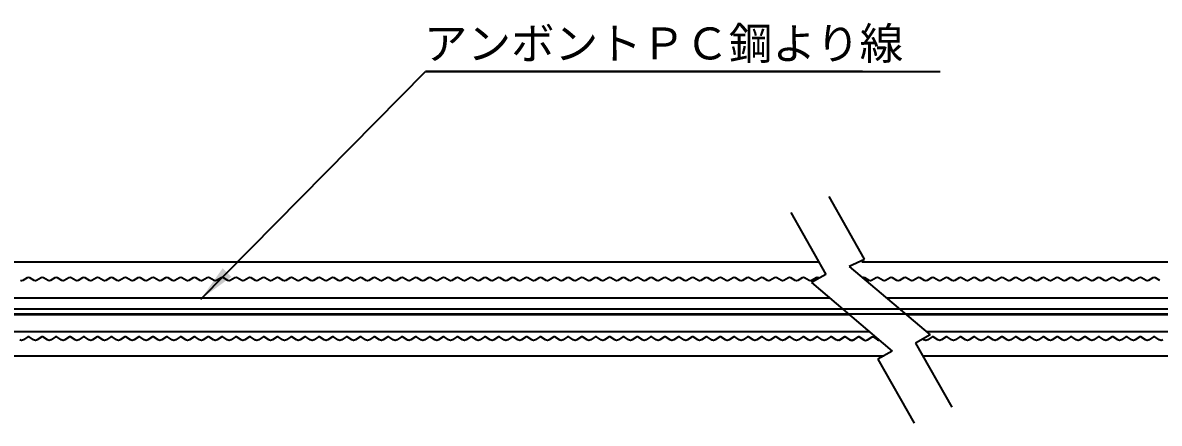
# Model space of a CAD drawing. Extents: x 510 to 34067, y -2197 to 5780.
# Drawn here: x 21029 to 22097, y 4005 to 4381 of the extents above; entities that cross this region are included whole.
import ezdxf

# ---------------------------------------------------------------- set-up
doc = ezdxf.new("R2010")
doc.units = 0
doc.layers.add('DIM', color=5, linetype='CONTINUOUS')
doc.layers.add('DRAW', color=7, linetype='CONTINUOUS')
doc.styles.add('STYLE1', font='')
doc.styles.add('STYLE2', font='MSMINCHO.TTF')
doc.styles.get('STYLE1').set_extended_font_data('MS PGothic')
doc.dimstyles.new('STANDARD$7', dxfattribs={"dimscale": 0, "dimtxt": 0.0001, "dimasz": 35, "dimexe": 0, "dimexo": 0, "dimgap": 0, "dimtad": 1, "dimdec": 4, "dimdsep": 46, "dimlunit": 6, "dimtxsty": 'STYLE1', "dimcen": 0, "dimadec": 0, "dimazin": 0, "dimtfac": 1, "dimtdec": 4, "dimtofl": 0, "dimtmove": 0, "dimatfit": 2, "dimfxl": 0, "dimtolj": 1, "dimtzin": 0, "dimarcsym": 0})

msp = doc.modelspace()

# ---------------------------------------------------------------- linework, layer by layer
at = {"layer": 'DIM', "color": 0, "linetype": 'Continuous'}
msp.add_line((21817.96873, 4335.12861), (21407.4078, 4335.12861), dxfattribs=at)
at = {"layer": 'DRAW', "color": 0, "linetype": 'Continuous'}
for p, q in [((21786.20704, 4217.7003), (21819.46254, 4159.0476)), ((21750.64544, 4202.6691), (21783.50494, 4144.7193)), ((19775.40494, 4156.36932), (21776.89899, 4156.36932)), ((21819.90494, 4158.8193), (21805.43574, 4151.9956)), ((21805.43574, 4151.9956), (21881.46054, 4087.8513)), ((21817.32403, 4156.36932), (23963.4639, 4156.36932)), ((21783.51434, 4144.6983), (21769.87424, 4136.9644)), ((21769.87424, 4136.9644), (21845.89894, 4072.8201)), ((19372.66355, 4112.3193), (26569.08724, 4112.3193)), ((19891.11724, 4107.8193), (24221.70494, 4107.8193)), ((21881.46054, 4087.8513), (21867.82044, 4080.1174)), ((21867.82044, 4080.1174), (21901.84934, 4020.1007)), ((19775.40494, 4068.36932), (21838.04915, 4068.36932)), ((21845.89894, 4072.8201), (21832.25874, 4065.0862)), ((21874.48149, 4068.36932), (24022.28546, 4068.36932)), ((21832.25874, 4065.0862), (21866.28774, 4005.0695))]:
    msp.add_line(p, q, dxfattribs=at)
at = {"layer": 'DRAW', "color": 0}
for p, q in [((21787.137, 4122.3993), (19894.29383, 4122.3993)), ((23974.32221, 4122.3993), (21840.51373, 4122.3993)), ((21805.60263, 4106.8193), (19778.40494, 4106.8193)), ((23992.78784, 4106.8193), (21858.97938, 4106.8193)), ((21824.56605, 4090.8193), (19775.40494, 4090.8193)), ((24011.75126, 4090.8193), (21877.94282, 4090.8193))]:
    msp.add_line(p, q, dxfattribs=at)
at = {"layer": 'DRAW', "color": 0, "linetype": 'Continuous', "flags": 128}
for points in [[(21105.1572, 4138.80681, -0.0086333349), (21105.09427, 4138.84467), (21100.83838, 4141.49568, 0.2869567914), (21098.58288, 4141.49568), (21094.32699, 4138.84467, -0.2869567914), (21092.0715, 4138.84467), (21087.83838, 4141.49568, 0.2869567914), (21085.58288, 4141.49568), (21081.34977, 4138.84467, -0.2869567914), (21079.09427, 4138.84467), (21074.86115, 4141.49568, 0.2869567914), (21072.60565, 4141.49568), (21068.37254, 4138.84467, -0.2869567914), (21066.11704, 4138.84467), (21061.86115, 4141.49568, 0.2869567914), (21059.60565, 4141.49568), (21055.34977, 4138.84467, -0.2869567914), (21053.09427, 4138.84467), (21048.86115, 4141.49568, 0.2869567914), (21046.60565, 4141.49568), (21042.37254, 4138.84467, -0.2869567914), (21040.11704, 4138.84467), (21035.88392, 4141.49568, 0.2869567914), (21033.62842, 4141.49568), (21029.39531, 4138.84467, -0.2869567914), (21027.13981, 4138.84467)], [(21248.08888, 4138.80681, -0.0086333349), (21248.02595, 4138.84467), (21243.77007, 4141.49568, 0.2869567914), (21241.51457, 4141.49568), (21237.25868, 4138.84467, -0.2869567914), (21235.00318, 4138.84467), (21230.77007, 4141.49568, 0.2869567914), (21228.51457, 4141.49568), (21224.28145, 4138.84467, -0.2869567914), (21222.02595, 4138.84467), (21217.79284, 4141.49568, 0.2869567914), (21215.53734, 4141.49568), (21211.30422, 4138.84467, -0.2869567914), (21209.04872, 4138.84467), (21204.79284, 4141.49568, 0.2869567914), (21202.53734, 4141.49568), (21198.28145, 4138.84467, -0.2869567914), (21196.02595, 4138.84467), (21191.79284, 4141.49568, 0.2869567914), (21189.53734, 4141.49568), (21185.30422, 4138.84467, -0.2869567914), (21183.04872, 4138.84467), (21178.81561, 4141.49568, 0.2869567914), (21176.56011, 4141.49568), (21172.32699, 4138.84467, -0.2869567914), (21170.0715, 4138.84467), (21165.81561, 4141.49568, 0.2869567914), (21163.56011, 4141.49568), (21159.30422, 4138.84467, -0.2869567914), (21157.04872, 4138.84467), (21152.81561, 4141.49568, 0.2869567914), (21150.56011, 4141.49568), (21146.32699, 4138.84467, -0.2869567914), (21144.0715, 4138.84467), (21139.83838, 4141.49568, 0.2869567914), (21137.58288, 4141.49568), (21133.34977, 4138.84467, -0.2869567914), (21131.09427, 4138.84467), (21126.83838, 4141.49568, 0.2869567914), (21124.58288, 4141.49568), (21120.32699, 4138.84467, -0.2869567914), (21118.0715, 4138.84467), (21113.83838, 4141.49568, 0.2869567914), (21111.58288, 4141.49568), (21107.32699, 4138.84467, -0.2869567914), (21105.0715, 4138.84467)], [(21391.02057, 4138.80681, -0.0086333349), (21390.95764, 4138.84467), (21386.70175, 4141.49568, 0.2869567914), (21384.44626, 4141.49568), (21380.19037, 4138.84467, -0.2869567914), (21377.93487, 4138.84467), (21373.70175, 4141.49568, 0.2869567914), (21371.44626, 4141.49568), (21367.21314, 4138.84467, -0.2869567914), (21364.95764, 4138.84467), (21360.72453, 4141.49568, 0.2869567914), (21358.46903, 4141.49568), (21354.23591, 4138.84467, -0.2869567914), (21351.98041, 4138.84467), (21347.72453, 4141.49568, 0.2869567914), (21345.46903, 4141.49568), (21341.21314, 4138.84467, -0.2869567914), (21338.95764, 4138.84467), (21334.72453, 4141.49568, 0.2869567914), (21332.46903, 4141.49568), (21328.23591, 4138.84467, -0.2869567914), (21325.98041, 4138.84467), (21321.7473, 4141.49568, 0.2869567914), (21319.4918, 4141.49568), (21315.25868, 4138.84467, -0.2869567914), (21313.00318, 4138.84467), (21308.7473, 4141.49568, 0.2869567914), (21306.4918, 4141.49568), (21302.23591, 4138.84467, -0.2869567914), (21299.98041, 4138.84467), (21295.7473, 4141.49568, 0.2869567914), (21293.4918, 4141.49568), (21289.25868, 4138.84467, -0.2869567914), (21287.00318, 4138.84467), (21282.77007, 4141.49568, 0.2869567914), (21280.51457, 4141.49568), (21276.28145, 4138.84467, -0.2869567914), (21274.02595, 4138.84467), (21269.77007, 4141.49568, 0.2869567914), (21267.51457, 4141.49568), (21263.25868, 4138.84467, -0.2869567914), (21261.00318, 4138.84467), (21256.77007, 4141.49568, 0.2869567914), (21254.51457, 4141.49568), (21250.25868, 4138.84467, -0.2869567914), (21248.00318, 4138.84467)], [(21533.95226, 4138.80681, -0.0086333349), (21533.88933, 4138.84467), (21529.63344, 4141.49568, 0.2869567914), (21527.37794, 4141.49568), (21523.12206, 4138.84467, -0.2869567914), (21520.86656, 4138.84467), (21516.63344, 4141.49568, 0.2869567914), (21514.37794, 4141.49568), (21510.14483, 4138.84467, -0.2869567914), (21507.88933, 4138.84467), (21503.65621, 4141.49568, 0.2869567914), (21501.40071, 4141.49568), (21497.1676, 4138.84467, -0.2869567914), (21494.9121, 4138.84467), (21490.65621, 4141.49568, 0.2869567914), (21488.40071, 4141.49568), (21484.14483, 4138.84467, -0.2869567914), (21481.88933, 4138.84467), (21477.65621, 4141.49568, 0.2869567914), (21475.40071, 4141.49568), (21471.1676, 4138.84467, -0.2869567914), (21468.9121, 4138.84467), (21464.67898, 4141.49568, 0.2869567914), (21462.42348, 4141.49568), (21458.19037, 4138.84467, -0.2869567914), (21455.93487, 4138.84467), (21451.67898, 4141.49568, 0.2869567914), (21449.42348, 4141.49568), (21445.1676, 4138.84467, -0.2869567914), (21442.9121, 4138.84467), (21438.67898, 4141.49568, 0.2869567914), (21436.42348, 4141.49568), (21432.19037, 4138.84467, -0.2869567914), (21429.93487, 4138.84467), (21425.70175, 4141.49568, 0.2869567914), (21423.44626, 4141.49568), (21419.21314, 4138.84467, -0.2869567914), (21416.95764, 4138.84467), (21412.70175, 4141.49568, 0.2869567914), (21410.44626, 4141.49568), (21406.19037, 4138.84467, -0.2869567914), (21403.93487, 4138.84467), (21399.70175, 4141.49568, 0.2869567914), (21397.44626, 4141.49568), (21393.19037, 4138.84467, -0.2869567914), (21390.93487, 4138.84467)], [(21676.88394, 4138.80681, -0.0086333349), (21676.82102, 4138.84467), (21672.56513, 4141.49568, 0.2869567914), (21670.30963, 4141.49568), (21666.05374, 4138.84467, -0.2869567914), (21663.79824, 4138.84467), (21659.56513, 4141.49568, 0.2869567914), (21657.30963, 4141.49568), (21653.07651, 4138.84467, -0.2869567914), (21650.82102, 4138.84467), (21646.5879, 4141.49568, 0.2869567914), (21644.3324, 4141.49568), (21640.09929, 4138.84467, -0.2869567914), (21637.84379, 4138.84467), (21633.5879, 4141.49568, 0.2869567914), (21631.3324, 4141.49568), (21627.07651, 4138.84467, -0.2869567914), (21624.82102, 4138.84467), (21620.5879, 4141.49568, 0.2869567914), (21618.3324, 4141.49568), (21614.09929, 4138.84467, -0.2869567914), (21611.84379, 4138.84467), (21607.61067, 4141.49568, 0.2869567914), (21605.35517, 4141.49568), (21601.12206, 4138.84467, -0.2869567914), (21598.86656, 4138.84467), (21594.61067, 4141.49568, 0.2869567914), (21592.35517, 4141.49568), (21588.09929, 4138.84467, -0.2869567914), (21585.84379, 4138.84467), (21581.61067, 4141.49568, 0.2869567914), (21579.35517, 4141.49568), (21575.12206, 4138.84467, -0.2869567914), (21572.86656, 4138.84467), (21568.63344, 4141.49568, 0.2869567914), (21566.37794, 4141.49568), (21562.14483, 4138.84467, -0.2869567914), (21559.88933, 4138.84467), (21555.63344, 4141.49568, 0.2869567914), (21553.37794, 4141.49568), (21549.12206, 4138.84467, -0.2869567914), (21546.86656, 4138.84467), (21542.63344, 4141.49568, 0.2869567914), (21540.37794, 4141.49568), (21536.12206, 4138.84467, -0.2869567914), (21533.86656, 4138.84467)], [(21777.16115, 4141.09605), (21776.51959, 4141.49568, 0.2869567914), (21774.26409, 4141.49568), (21770.0082, 4138.84467, -0.2869567914), (21767.7527, 4138.84467), (21763.51959, 4141.49568, 0.2869567914), (21761.26409, 4141.49568), (21757.03097, 4138.84467, -0.2869567914), (21754.77547, 4138.84467), (21750.54236, 4141.49568, 0.2869567914), (21748.28686, 4141.49568), (21744.05374, 4138.84467, -0.2869567914), (21741.79824, 4138.84467), (21737.54236, 4141.49568, 0.2869567914), (21735.28686, 4141.49568), (21731.03097, 4138.84467, -0.2869567914), (21728.77547, 4138.84467), (21724.54236, 4141.49568, 0.2869567914), (21722.28686, 4141.49568), (21718.05374, 4138.84467, -0.2869567914), (21715.79824, 4138.84467), (21711.56513, 4141.49568, 0.2869567914), (21709.30963, 4141.49568), (21705.07651, 4138.84467, -0.2869567914), (21702.82102, 4138.84467), (21698.56513, 4141.49568, 0.2869567914), (21696.30963, 4141.49568), (21692.05374, 4138.84467, -0.2869567914), (21689.79824, 4138.84467), (21685.56513, 4141.49568, 0.2869567914), (21683.30963, 4141.49568), (21679.05374, 4138.84467, -0.2869567914), (21676.79824, 4138.84467)], [(21850.30764, 4138.80681, -0.0086333349), (21850.24472, 4138.84467), (21845.98883, 4141.49568, 0.2869567914), (21843.73333, 4141.49568), (21839.47744, 4138.84467, -0.2869567914), (21837.22194, 4138.84467), (21832.98883, 4141.49568, 0.2869567914), (21830.73333, 4141.49568), (21826.50021, 4138.84467, -0.2869567914), (21824.24472, 4138.84467), (21820.0116, 4141.49568, 0.276203108), (21817.82884, 4141.53919, 0.276203108)], [(21993.2621, 4138.80681, -0.0086333349), (21993.19917, 4138.84467), (21988.94329, 4141.49568, 0.2869567914), (21986.68779, 4141.49568), (21982.4319, 4138.84467, -0.2869567914), (21980.1764, 4138.84467), (21975.94329, 4141.49568, 0.2869567914), (21973.68779, 4141.49568), (21969.45467, 4138.84467, -0.2869567914), (21967.19917, 4138.84467), (21962.96606, 4141.49568, 0.2869567914), (21960.71056, 4141.49568), (21956.47744, 4138.84467, -0.2869567914), (21954.22194, 4138.84467), (21949.96606, 4141.49568, 0.2869567914), (21947.71056, 4141.49568), (21943.45467, 4138.84467, -0.2869567914), (21941.19917, 4138.84467), (21936.96606, 4141.49568, 0.2869567914), (21934.71056, 4141.49568), (21930.47744, 4138.84467, -0.2869567914), (21928.22194, 4138.84467), (21923.98883, 4141.49568, 0.2869567914), (21921.73333, 4141.49568), (21917.50021, 4138.84467, -0.2869567914), (21915.24472, 4138.84467), (21910.98883, 4141.49568, 0.2869567914), (21908.73333, 4141.49568), (21904.47744, 4138.84467, -0.2869567914), (21902.22194, 4138.84467), (21897.98883, 4141.49568, 0.2869567914), (21895.73333, 4141.49568), (21891.50021, 4138.84467, -0.2869567914), (21889.24472, 4138.84467), (21885.0116, 4141.49568, 0.2869567914), (21882.7561, 4141.49568), (21878.52299, 4138.84467, -0.2869567914), (21876.26749, 4138.84467), (21872.0116, 4141.49568, 0.2869567914), (21869.7561, 4141.49568), (21865.50021, 4138.84467, -0.2869567914), (21863.24472, 4138.84467), (21859.0116, 4141.49568, 0.2869567914), (21856.7561, 4141.49568), (21852.50021, 4138.84467, -0.2869567914), (21850.24472, 4138.84467)], [(22097.1764, 4138.84467), (22092.92052, 4141.49568, 0.2869567914), (22090.66502, 4141.49568), (22086.40913, 4138.84467, -0.2869567914), (22084.15363, 4138.84467), (22079.92052, 4141.49568, 0.2869567914), (22077.66502, 4141.49568), (22073.4319, 4138.84467, -0.2869567914), (22071.1764, 4138.84467), (22066.94329, 4141.49568, 0.2869567914), (22064.68779, 4141.49568), (22060.45467, 4138.84467, -0.2869567914), (22058.19917, 4138.84467), (22053.94329, 4141.49568, 0.2869567914), (22051.68779, 4141.49568), (22047.4319, 4138.84467, -0.2869567914), (22045.1764, 4138.84467), (22040.94329, 4141.49568, 0.2869567914), (22038.68779, 4141.49568), (22034.45467, 4138.84467, -0.2869567914), (22032.19917, 4138.84467), (22027.96606, 4141.49568, 0.2869567914), (22025.71056, 4141.49568), (22021.47744, 4138.84467, -0.2869567914), (22019.22194, 4138.84467), (22014.96606, 4141.49568, 0.2869567914), (22012.71056, 4141.49568), (22008.45467, 4138.84467, -0.2869567914), (22006.19917, 4138.84467), (22001.96606, 4141.49568, 0.2869567914), (21999.71056, 4141.49568), (21995.45467, 4138.84467, -0.2869567914), (21993.19917, 4138.84467)], [(21105.1572, 4082.99716, -0.058248219), (21104.45899, 4083.32772), (21100.20281, 4085.97891, 0.2874594437), (21099.21845, 4085.97891), (21094.96228, 4083.32772, -0.2868918502), (21091.43485, 4083.32857), (21087.20183, 4085.97952, 0.2867878361), (21086.21943, 4085.97952), (21081.98641, 4083.32857, -0.2870225779), (21078.45762, 4083.32857), (21074.2246, 4085.97952, 0.286787836), (21073.2422, 4085.97952), (21069.00918, 4083.32857, -0.2868918502), (21065.48176, 4083.32772), (21061.22558, 4085.97891, 0.2874594438), (21060.24122, 4085.97891), (21055.98505, 4083.32772, -0.2868918552), (21052.45762, 4083.32857), (21048.2246, 4085.97952, 0.2867878362), (21047.2422, 4085.97952), (21043.00918, 4083.32857, -0.287022593), (21039.48039, 4083.32857), (21035.24738, 4085.97952, 0.2867878362), (21034.26497, 4085.97952), (21030.03195, 4083.32857, -0.2868918552), (21026.50453, 4083.32772)], [(21248.08888, 4082.99716, -0.058248219), (21247.39067, 4083.32772), (21243.1345, 4085.97891, 0.2874594437), (21242.15014, 4085.97891), (21237.89396, 4083.32772, -0.2868918502), (21234.36654, 4083.32857), (21230.13352, 4085.97952, 0.2867878361), (21229.15111, 4085.97952), (21224.9181, 4083.32857, -0.2870225779), (21221.38931, 4083.32857), (21217.15629, 4085.97952, 0.286787836), (21216.17389, 4085.97952), (21211.94087, 4083.32857, -0.2868918502), (21208.41344, 4083.32772), (21204.15727, 4085.97891, 0.2874594438), (21203.17291, 4085.97891), (21198.91673, 4083.32772, -0.2868918552), (21195.38931, 4083.32857), (21191.15629, 4085.97952, 0.2867878362), (21190.17389, 4085.97952), (21185.94087, 4083.32857, -0.287022593), (21182.41208, 4083.32857), (21178.17906, 4085.97952, 0.2867878362), (21177.19666, 4085.97952), (21172.96364, 4083.32857, -0.2868918552), (21169.43622, 4083.32772), (21165.18004, 4085.97891, 0.2874594437), (21164.19568, 4085.97891), (21159.9395, 4083.32772, -0.2868918551), (21156.41208, 4083.32857), (21152.17906, 4085.97952, 0.2867878361), (21151.19666, 4085.97952), (21146.96364, 4083.32857, -0.2870225929), (21143.43485, 4083.32857), (21139.20183, 4085.97952, 0.2867878362), (21138.21943, 4085.97952), (21133.98641, 4083.32857, -0.2868918552), (21130.45899, 4083.32772), (21126.20281, 4085.97891, 0.2874594437), (21125.21845, 4085.97891), (21120.96228, 4083.32772, -0.2868918552), (21117.43485, 4083.32857), (21113.20183, 4085.97952, 0.28712361), (21112.21845, 4085.97891), (21107.96228, 4083.32772, -0.2868589589), (21104.4352, 4083.32835)], [(21391.02057, 4082.99716, -0.058248219), (21390.32236, 4083.32772), (21386.06618, 4085.97891, 0.2874594437), (21385.08183, 4085.97891), (21380.82565, 4083.32772, -0.2868918502), (21377.29823, 4083.32857), (21373.06521, 4085.97952, 0.2867878361), (21372.0828, 4085.97952), (21367.84978, 4083.32857, -0.2870225779), (21364.321, 4083.32857), (21360.08798, 4085.97952, 0.286787836), (21359.10557, 4085.97952), (21354.87255, 4083.32857, -0.2868918502), (21351.34513, 4083.32772), (21347.08895, 4085.97891, 0.2874594438), (21346.1046, 4085.97891), (21341.84842, 4083.32772, -0.2868918552), (21338.321, 4083.32857), (21334.08798, 4085.97952, 0.2867878362), (21333.10557, 4085.97952), (21328.87255, 4083.32857, -0.287022593), (21325.34377, 4083.32857), (21321.11075, 4085.97952, 0.2867878362), (21320.12834, 4085.97952), (21315.89533, 4083.32857, -0.2868918552), (21312.3679, 4083.32772), (21308.11173, 4085.97891, 0.2874594437), (21307.12737, 4085.97891), (21302.87119, 4083.32772, -0.2868918551), (21299.34377, 4083.32857), (21295.11075, 4085.97952, 0.2867878361), (21294.12834, 4085.97952), (21289.89533, 4083.32857, -0.2870225929), (21286.36654, 4083.32857), (21282.13352, 4085.97952, 0.2867878362), (21281.15111, 4085.97952), (21276.9181, 4083.32857, -0.2868918552), (21273.39067, 4083.32772), (21269.1345, 4085.97891, 0.2874594437), (21268.15014, 4085.97891), (21263.89396, 4083.32772, -0.2868918552), (21260.36654, 4083.32857), (21256.13352, 4085.97952, 0.28712361), (21255.15014, 4085.97891), (21250.89396, 4083.32772, -0.2868589589), (21247.36688, 4083.32835)], [(21533.95226, 4082.99716, -0.058248219), (21533.25405, 4083.32772), (21528.99787, 4085.97891, 0.2874594437), (21528.01351, 4085.97891), (21523.75734, 4083.32772, -0.2868918502), (21520.22991, 4083.32857), (21515.9969, 4085.97952, 0.2867878361), (21515.01449, 4085.97952), (21510.78147, 4083.32857, -0.2870225779), (21507.25268, 4083.32857), (21503.01967, 4085.97952, 0.286787836), (21502.03726, 4085.97952), (21497.80424, 4083.32857, -0.2868918502), (21494.27682, 4083.32772), (21490.02064, 4085.97891, 0.2874594438), (21489.03629, 4085.97891), (21484.78011, 4083.32772, -0.2868918552), (21481.25268, 4083.32857), (21477.01967, 4085.97952, 0.2867878362), (21476.03726, 4085.97952), (21471.80424, 4083.32857, -0.287022593), (21468.27546, 4083.32857), (21464.04244, 4085.97952, 0.2867878362), (21463.06003, 4085.97952), (21458.82701, 4083.32857, -0.2868918552), (21455.29959, 4083.32772), (21451.04341, 4085.97891, 0.2874594437), (21450.05906, 4085.97891), (21445.80288, 4083.32772, -0.2868918551), (21442.27546, 4083.32857), (21438.04244, 4085.97952, 0.2867878361), (21437.06003, 4085.97952), (21432.82701, 4083.32857, -0.2870225929), (21429.29823, 4083.32857), (21425.06521, 4085.97952, 0.2867878362), (21424.0828, 4085.97952), (21419.84978, 4083.32857, -0.2868918552), (21416.32236, 4083.32772), (21412.06618, 4085.97891, 0.2874594437), (21411.08183, 4085.97891), (21406.82565, 4083.32772, -0.2868918552), (21403.29823, 4083.32857), (21399.06521, 4085.97952, 0.28712361), (21398.08183, 4085.97891), (21393.82565, 4083.32772, -0.2868589589), (21390.29857, 4083.32835)], [(21676.88394, 4082.99716, -0.058248219), (21676.18574, 4083.32772), (21671.92956, 4085.97891, 0.2874594437), (21670.9452, 4085.97891), (21666.68902, 4083.32772, -0.2868918502), (21663.1616, 4083.32857), (21658.92858, 4085.97952, 0.2867878361), (21657.94618, 4085.97952), (21653.71316, 4083.32857, -0.2870225779), (21650.18437, 4083.32857), (21645.95135, 4085.97952, 0.286787836), (21644.96895, 4085.97952), (21640.73593, 4083.32857, -0.2868918502), (21637.20851, 4083.32772), (21632.95233, 4085.97891, 0.2874594438), (21631.96797, 4085.97891), (21627.7118, 4083.32772, -0.2868918552), (21624.18437, 4083.32857), (21619.95135, 4085.97952, 0.2867878362), (21618.96895, 4085.97952), (21614.73593, 4083.32857, -0.287022593), (21611.20714, 4083.32857), (21606.97412, 4085.97952, 0.2867878362), (21605.99172, 4085.97952), (21601.7587, 4083.32857, -0.2868918552), (21598.23128, 4083.32772), (21593.9751, 4085.97891, 0.2874594437), (21592.99074, 4085.97891), (21588.73457, 4083.32772, -0.2868918551), (21585.20714, 4083.32857), (21580.97412, 4085.97952, 0.2867878361), (21579.99172, 4085.97952), (21575.7587, 4083.32857, -0.2870225929), (21572.22991, 4083.32857), (21567.9969, 4085.97952, 0.2867878362), (21567.01449, 4085.97952), (21562.78147, 4083.32857, -0.2868918552), (21559.25405, 4083.32772), (21554.99787, 4085.97891, 0.2874594437), (21554.01351, 4085.97891), (21549.75734, 4083.32772, -0.2868918552), (21546.22991, 4083.32857), (21541.9969, 4085.97952, 0.28712361), (21541.01351, 4085.97891), (21536.75734, 4083.32772, -0.2868589589), (21533.23026, 4083.32835)], [(21819.81563, 4082.99716, -0.058248219), (21819.11742, 4083.32772), (21814.86125, 4085.97891, 0.2874594437), (21813.87689, 4085.97891), (21809.62071, 4083.32772, -0.2868918502), (21806.09329, 4083.32857), (21801.86027, 4085.97952, 0.2867878361), (21800.87786, 4085.97952), (21796.64485, 4083.32857, -0.2870225779), (21793.11606, 4083.32857), (21788.88304, 4085.97952, 0.286787836), (21787.90063, 4085.97952), (21783.66762, 4083.32857, -0.2868918502), (21780.14019, 4083.32772), (21775.88402, 4085.97891, 0.2874594438), (21774.89966, 4085.97891), (21770.64348, 4083.32772, -0.2868918552), (21767.11606, 4083.32857), (21762.88304, 4085.97952, 0.2867878362), (21761.90063, 4085.97952), (21757.66762, 4083.32857, -0.287022593), (21754.13883, 4083.32857), (21749.90581, 4085.97952, 0.2867878362), (21748.92341, 4085.97952), (21744.69039, 4083.32857, -0.2868918552), (21741.16296, 4083.32772), (21736.90679, 4085.97891, 0.2874594437), (21735.92243, 4085.97891), (21731.66625, 4083.32772, -0.2868918551), (21728.13883, 4083.32857), (21723.90581, 4085.97952, 0.2867878361), (21722.92341, 4085.97952), (21718.69039, 4083.32857, -0.2870225929), (21715.1616, 4083.32857), (21710.92858, 4085.97952, 0.2867878362), (21709.94618, 4085.97952), (21705.71316, 4083.32857, -0.2868918552), (21702.18574, 4083.32772), (21697.92956, 4085.97891, 0.2874594437), (21696.9452, 4085.97891), (21692.68902, 4083.32772, -0.2868918552), (21689.1616, 4083.32857), (21684.92858, 4085.97952, 0.28712361), (21683.9452, 4085.97891), (21679.68902, 4083.32772, -0.2868589589), (21676.16194, 4083.32835)], [(21795.89812, 4082.99716, 0.058248219), (21796.59633, 4083.32772), (21800.85251, 4085.97891, -0.2874594437), (21801.83687, 4085.97891), (21806.09304, 4083.32772, 0.2868918502), (21809.62047, 4083.32857), (21813.85349, 4085.97952, -0.2867878361), (21814.83589, 4085.97952), (21819.06891, 4083.32857, 0.2870225779), (21822.5977, 4083.32857), (21826.83071, 4085.97952, -0.286787836), (21827.81312, 4085.97952), (21832.04614, 4083.32857, 0.1579571985), (21834.03537, 4082.82975, 0.1579571985)], [(21993.2621, 4082.99716, -0.058248219), (21992.56389, 4083.32772), (21988.30772, 4085.97891, 0.2874594437), (21987.32336, 4085.97891), (21983.06718, 4083.32772, -0.2868918502), (21979.53976, 4083.32857), (21975.30674, 4085.97952, 0.2867878361), (21974.32433, 4085.97952), (21970.09132, 4083.32857, -0.2870225779), (21966.56253, 4083.32857), (21962.32951, 4085.97952, 0.286787836), (21961.34711, 4085.97952), (21957.11409, 4083.32857, -0.2868918502), (21953.58666, 4083.32772), (21949.33049, 4085.97891, 0.2874594438), (21948.34613, 4085.97891), (21944.08995, 4083.32772, -0.2868918552), (21940.56253, 4083.32857), (21936.32951, 4085.97952, 0.2867878362), (21935.34711, 4085.97952), (21931.11409, 4083.32857, -0.287022593), (21927.5853, 4083.32857), (21923.35228, 4085.97952, 0.2867878362), (21922.36988, 4085.97952), (21918.13686, 4083.32857, -0.2868918552), (21914.60944, 4083.32772), (21910.35326, 4085.97891, 0.2874594437), (21909.3689, 4085.97891), (21905.11272, 4083.32772, -0.2868918551), (21901.5853, 4083.32857), (21897.35228, 4085.97952, 0.2867878361), (21896.36988, 4085.97952), (21892.13686, 4083.32857, -0.2870225929), (21888.60807, 4083.32857), (21884.37505, 4085.97952, 0.2867878362), (21883.39265, 4085.97952), (21879.15963, 4083.32857, -0.2868918552), (21875.63221, 4083.32772), (21874.60781, 4083.96582)], [(22100.06855, 4083.32857, -0.2868918502), (22096.54112, 4083.32772), (22092.28495, 4085.97891, 0.2874594438), (22091.30059, 4085.97891), (22087.04441, 4083.32772, -0.2868918552), (22083.51699, 4083.32857), (22079.28397, 4085.97952, 0.2867878362), (22078.30156, 4085.97952), (22074.06855, 4083.32857, -0.287022593), (22070.53976, 4083.32857), (22066.30674, 4085.97952, 0.2867878362), (22065.32433, 4085.97952), (22061.09132, 4083.32857, -0.2868918552), (22057.56389, 4083.32772), (22053.30772, 4085.97891, 0.2874594437), (22052.32336, 4085.97891), (22048.06718, 4083.32772, -0.2868918551), (22044.53976, 4083.32857), (22040.30674, 4085.97952, 0.2867878361), (22039.32433, 4085.97952), (22035.09132, 4083.32857, -0.2870225929), (22031.56253, 4083.32857), (22027.32951, 4085.97952, 0.2867878362), (22026.34711, 4085.97952), (22022.11409, 4083.32857, -0.2868918552), (22018.58666, 4083.32772), (22014.33049, 4085.97891, 0.2874594437), (22013.34613, 4085.97891), (22009.08995, 4083.32772, -0.2868918552), (22005.56253, 4083.32857), (22001.32951, 4085.97952, 0.28712361), (22000.34613, 4085.97891), (21996.08995, 4083.32772, -0.2868589589), (21992.56287, 4083.32835)]]:
    msp.add_lwpolyline(points, format="xyb", dxfattribs=at)

# ---------------------------------------------------------------- texts
at = {"layer": 'DIM', "color": 0, "linetype": 'Continuous', "style": 'STYLE2'}
msp.add_text('アンボントＰＣ鋼より線', height=30, dxfattribs=at).set_placement((21406.01088, 4346.33741))

# ---------------------------------------------------------------- leaders
at = {"layer": 'DIM', "color": 0, "linetype": 'Continuous'}
msp.add_leader([(21196.60729, 4121.58175), (21407.4078, 4335.12861), (21890.80004, 4335.12861)], dimstyle='STANDARD$7', override={"dimscale": 1}, dxfattribs=at)

doc.saveas('drawing.dxf')
